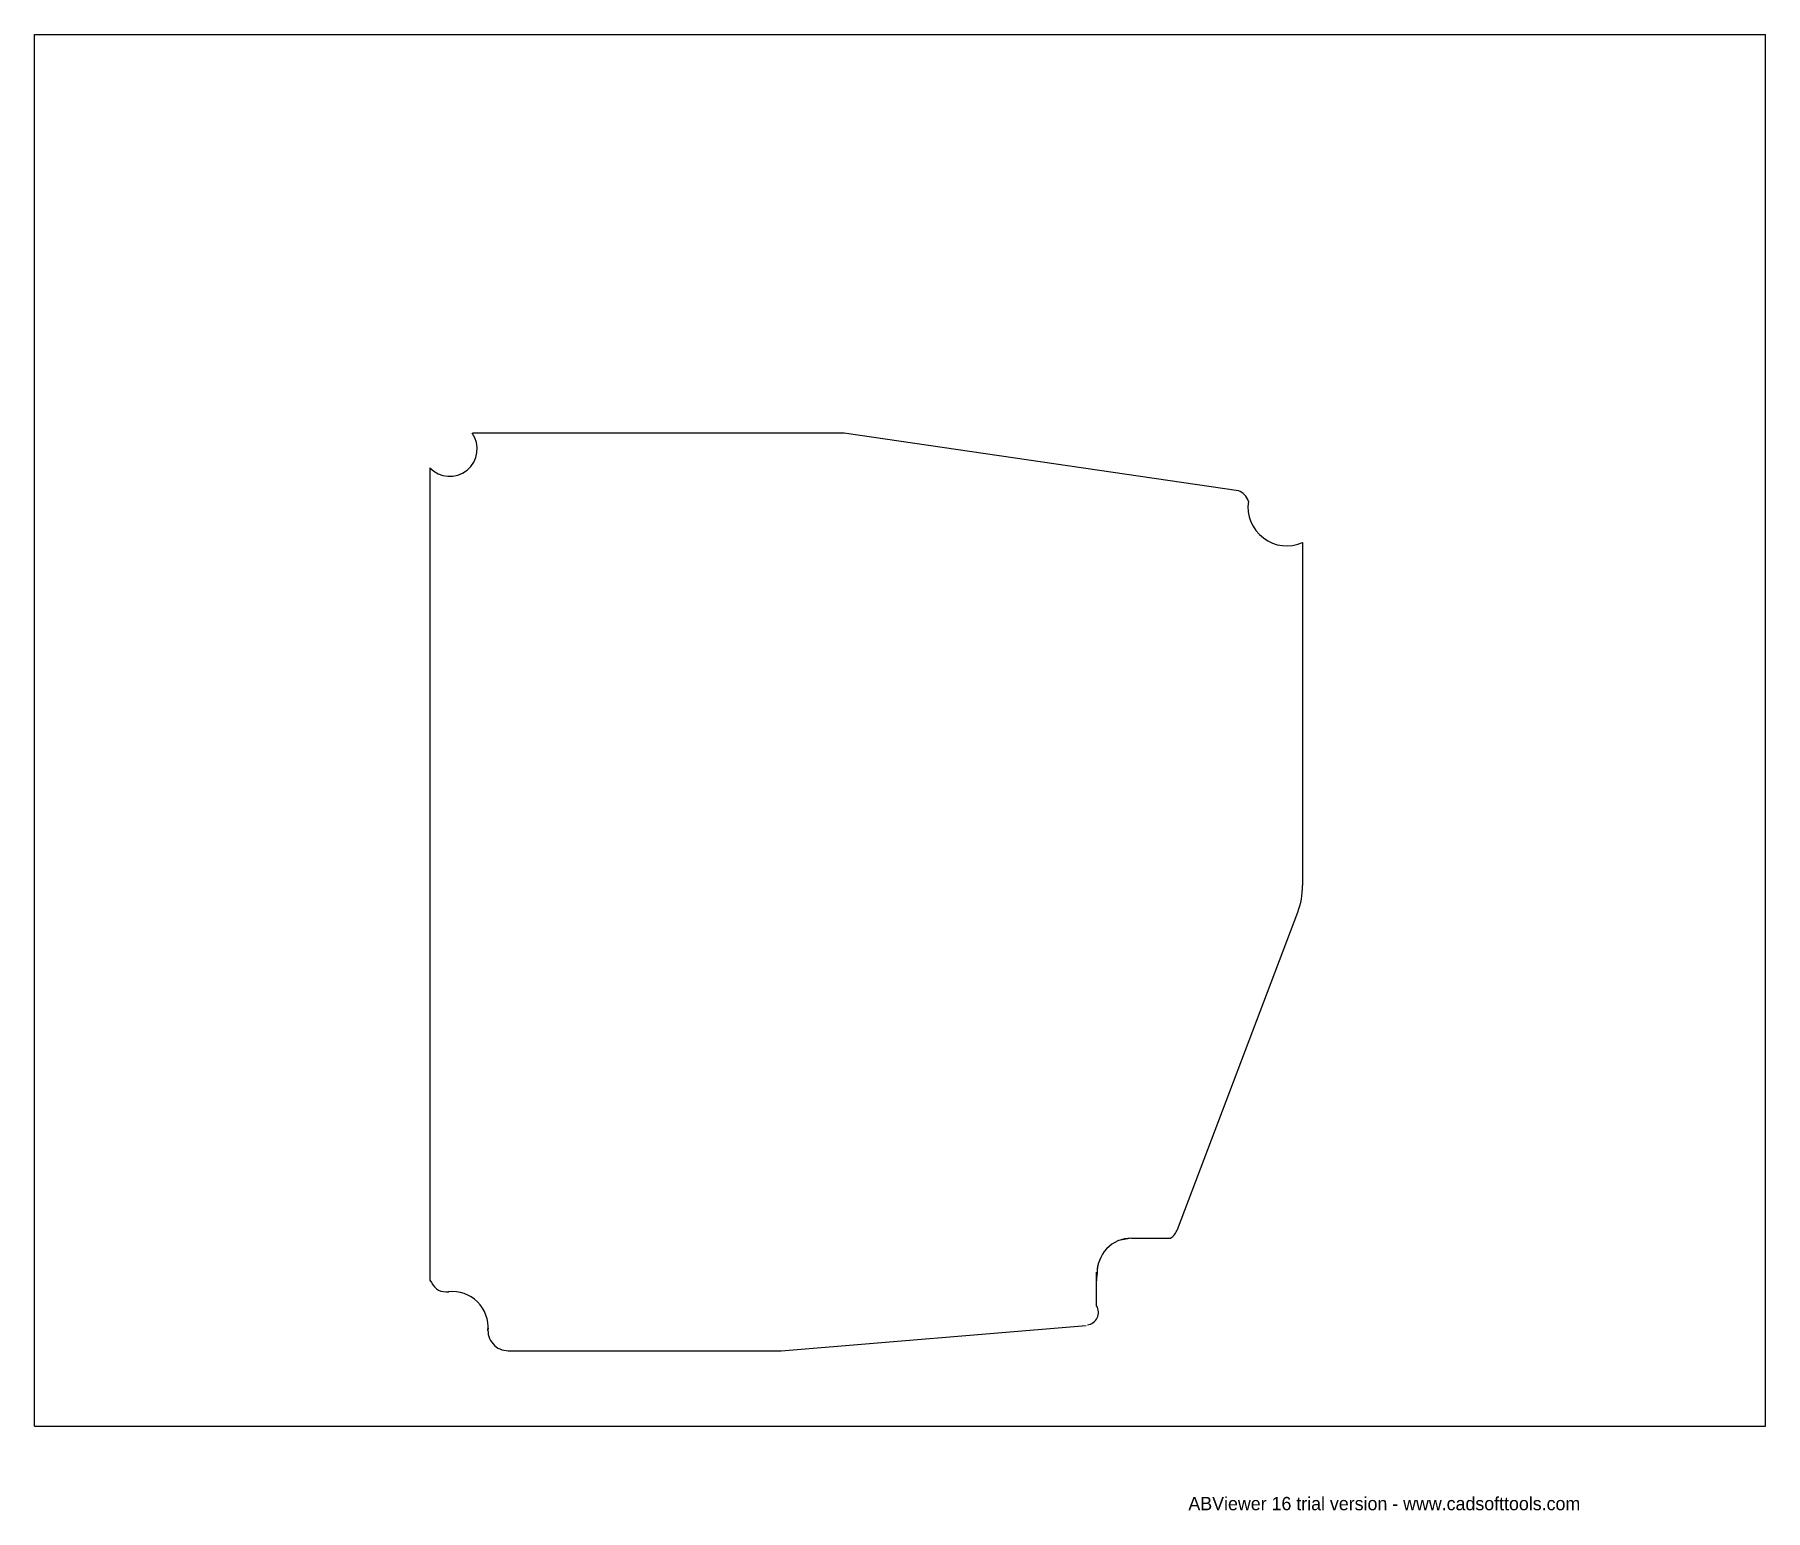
# Model space of a CAD drawing. Header units: millimetres. Extents: x -115 to 115, y -111 to 85.
import ezdxf

# ---------------------------------------------------------------- set-up
doc = ezdxf.new("R2010")
doc.units = ezdxf.units.MM
doc.layers.get('0').update_dxf_attribs({"linetype": 'CONTINUOUS'})

# ---------------------------------------------------------------- blocks, each defined once
blk = doc.blocks.new('ABViewer')
at = {"color": 1, "insert": (0, 0), "char_height": 0.05, "attachment_point": 1}
blk.add_mtext('ABViewer 16 trial version - www.cadsofttools.com', dxfattribs=at)

msp = doc.modelspace()

# ---------------------------------------------------------------- linework, layer by layer
at = {"color": 7, "linetype": 'CONTINUOUS'}
for p, q in [((-115, -100), (-115, 85)), ((-115, 85), (115, 85)), ((115, -100), (115, 85)), ((-7.4, 32.02), (-56.83, 32.02)), ((44.97, 24.36), (-7.4, 32.02)), ((-62.5, 27.41), (-62.5, -77.32)), ((53.5, 17.47), (53.5, -28.13)), ((36.88, -73.86), (52.86, -31.67)), ((30.75, -75.01), (29.05, -75.34)), ((30.75, -75.01), (35.97, -75.01)), ((-62.5, -77.32), (-62.5, -80.58)), ((26.12, -81), (26.3, -78.64)), ((26.12, -84.01), (26.12, -79.55)), ((-62.5, -80.58), (-62.26, -80.92)), ((-59.98, -82.15), (-59.98, -82.12)), ((-15.78, -89.98), (24.75, -86.63)), ((-52.07, -89.98), (-15.78, -89.98)), ((-115, -100), (115, -100))]:
    msp.add_line(p, q, dxfattribs=at)
for centre, radius, start, end in [((-59.85, 29.94), 3.66, 223.7022, 34.5561), ((44.24, 22.35), 2.14, 16.1747, 70.06), ((51.41, 22.2), 5.17, 171.6962, 293.9046), ((43.5, -28.13), 10, 339.2584, 0), ((30.75, -79.55), 4.54, 90, 183.0421), ((34.49, -72.9), 2.57, 305.0388, 338.3125), ((-60.32, -80.01), 2.14, 205.2942, 279.2821), ((-59.46, -86.84), 4.72, 354.5688, 96.2972), ((24.75, -84.89), 1.63, 275.3053, 32.6695), ((-52.07, -87.29), 2.69, 173.0827, 270)]:
    msp.add_arc(centre, radius, start, end, dxfattribs=at)

# ---------------------------------------------------------------- block references
at = {"xscale": 35.3846153846154, "yscale": 35.3846153846154}
msp.add_blockref('ABViewer', (38.33, -109.41), dxfattribs=at)

doc.saveas('drawing.dxf')
